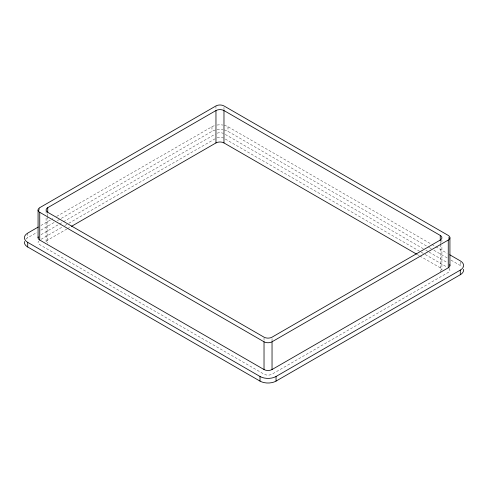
<?xml version="1.0" encoding="UTF-8"?>
<svg xmlns="http://www.w3.org/2000/svg" width="488" height="488" viewBox="0 0 488 488"><rect width="100%" height="100%" fill="white"/><g stroke="black" fill="none" stroke-linecap="round" stroke-linejoin="round"><path stroke-width="0.37" stroke-dasharray="2.44 1.83" d="M40.876 225.517L52.722 218.679M56.669 216.398L211.957 126.746A11.328 6.539 0 0 1 215.635 125.331M25.919 239.096A11.328 6.539 0 0 1 27.718 237.741L36.929 232.422M40.876 230.141L54.699 222.162M57.328 220.643L60.616 218.746M61.275 218.368L211.957 131.37A11.328 6.539 0 0 1 215.635 129.954M41.053 234.667L58.877 224.376M59.536 223.998L62.836 222.089M63.495 221.711L215.306 134.066M41.053 239.291L62.177 227.097M64.812 225.572L68.113 223.669M68.778 223.284L215.964 138.305M66.874 229.006L47.745 240.053A5.667 3.27 0 0 0 46.085 242.365L46.085 217.52M67.533 228.628L70.174 227.103M224.303 125.331A11.328 6.539 0 0 1 227.981 126.746L431.246 244.098M431.904 244.482L435.204 246.385M435.863 246.769L447.081 253.241M224.303 129.954A11.328 6.539 0 0 1 227.981 131.37L428.604 247.202M429.263 247.581L431.246 248.721M433.887 250.246L447.081 257.871M451.04 260.153L460.282 265.49A11.328 6.539 0 0 1 462.081 266.844M225.291 134.444L423.2 248.703M425.835 250.228L428.476 251.753M429.135 252.131L446.947 262.416M225.291 139.068L420.558 251.808M421.217 252.186L424.517 254.089M425.176 254.474L446.947 267.04M417.179 254.48L419.155 255.62M419.814 255.999L440.255 267.802A5.667 3.27 0 0 1 441.915 270.114L441.915 245.269M460.282 262.184L460.282 265.49M448.265 236.93L448.265 239.175M441.915 239.998L441.915 242.255M440.255 241.45L440.255 243.707M440.255 244.464L440.255 271.676M272.036 338.678L272.036 340.935M264.026 337.928L264.026 340.185M227.981 126.746L227.981 131.37M223.974 107.433L223.974 109.684M215.964 105.933L215.964 108.934M211.957 126.746L211.957 131.37M47.745 213.701L47.745 216.068M47.745 216.715L47.745 243.17M46.085 210.743L46.085 214.506M39.735 207.681L39.735 211.426M27.718 233.118L27.718 237.741M449.167 268.479A5.667 3.27 0 0 1 448.265 272.426L272.036 374.174A5.667 3.27 0 0 1 264.026 374.174L39.735 244.677A5.667 3.27 0 0 1 38.503 241.115M217.136 137.787A5.667 3.27 0 0 1 223.419 138.025M217.038 129.68A11.328 6.539 0 0 1 222.9 129.68M217.136 133.163A5.667 3.27 0 0 1 223.419 133.401M217.038 125.05A11.328 6.539 0 0 1 222.9 125.05"/><path stroke-width="0.73" d="M440.255 235.429A5.667 3.27 0 0 1 440.255 240.053L272.036 337.171A5.667 3.27 0 0 1 264.026 337.171L47.745 212.304A5.667 3.27 0 0 1 47.745 207.681L215.964 110.556A5.667 3.27 0 0 1 223.974 110.556L440.255 235.429L440.255 240.7M38.247 227.036L27.718 233.118A11.328 6.539 0 0 0 27.718 242.365L27.718 246.989L260.019 381.11A11.328 6.539 0 0 0 276.043 381.11L460.282 274.738A11.328 6.539 0 0 0 463.502 269.26M71.492 226.34L215.964 142.935A5.667 3.27 0 0 1 223.974 142.935L416.52 254.096M39.735 212.304L264.026 341.795A5.667 3.27 0 0 0 272.036 341.795L448.265 240.053A5.667 3.27 0 0 0 448.265 235.429L223.974 105.933A5.667 3.27 0 0 0 215.964 105.933L39.735 207.681A5.667 3.27 0 0 0 39.735 212.304L39.735 240.053L264.026 369.544A5.667 3.27 0 0 0 272.036 369.544L448.265 267.802A5.667 3.27 0 0 0 449.735 264.642M27.718 242.365L260.019 376.486A11.328 6.539 0 0 0 276.043 376.486L460.282 270.114A11.328 6.539 0 0 0 460.282 260.866L449.722 254.766M460.282 270.114L460.282 274.738M449.924 237.741L449.924 265.49M448.265 240.053L448.265 267.802M276.043 376.486L276.043 381.11M272.036 341.795L272.036 369.544M264.026 341.795L264.026 369.544M260.019 376.486L260.019 381.11M223.974 110.556L223.974 142.935M215.964 110.556L215.964 142.935M47.745 207.681L47.745 212.195M38.076 209.993L38.076 237.741M27.718 246.989A11.328 6.539 0 0 1 24.498 241.511M39.735 240.053A5.667 3.27 0 0 1 38.265 236.894"/></g></svg>
